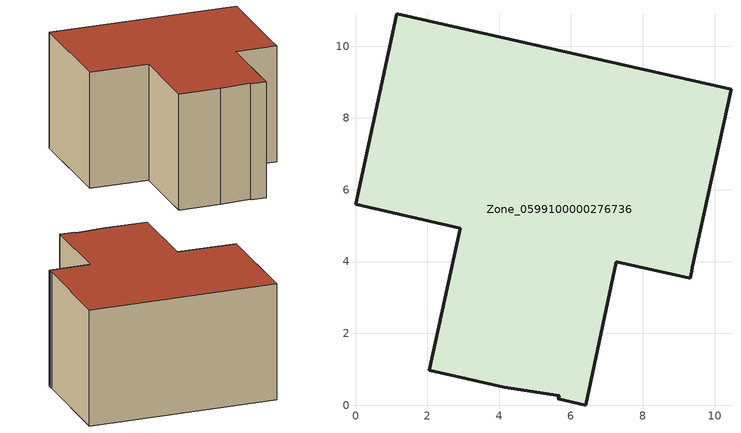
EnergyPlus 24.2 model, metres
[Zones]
Zone_0599100000276736
 floor ground (C_G): 9.37,3.84 9.36,3.73 9.32,3.54 7.27,3.99 6.41,0 5.64,0.17 5.69,0.26 4.14,0.51 2.06,0.97 2.92,4.93 0,5.6 1.15,10.9 10.46,8.8 z0
 wall outside (C_F): 2.92,4.93 2.06,0.97 4.14,0.51 5.69,0.26 5.64,0.17 6.41,0 7.27,3.99 9.32,3.54 9.36,3.73 9.37,3.84 10.46,8.8 1.15,10.9 0,5.6 2.92,4.93 z0:5.98
 roof outside (C_R): 5.64,0.17 6.41,0 7.27,3.99 9.32,3.54 9.36,3.73 9.37,3.84 10.46,8.8 1.15,10.9 0,5.6 2.92,4.93 2.06,0.97 4.14,0.51 5.69,0.26 z5.98
[BUILDING]
Pand.0599100000276736: North Axis=0; Terrain=City; Loads Convergence Tolerance Value=0.04; Temperature Convergence Tolerance Value=0.4; Solar Distribution=FullExterior; Maximum Number of Warmup Days=25; Minimum Number of Warmup Days=1
[Site:Location]
Rotterdam.The.Hague.AP_ZH_NLD Design_Conditions: Latitude=51.96; Longitude=4.45; Time Zone=1; Elevation=-4.5
[SITE:GROUNDTEMPERATURE:BUILDINGSURFACE]
18, 18, 18, 18, 18, 18, 18, 18, 18, 18, 18, 18
[MATERIAL] Thermal Absorptance=0.9; Solar Absorptance=0.7; Visible Absorptance=0.7
Name | Roughness | Thickness | Conductivity | Density | Specific Heat
G.TC.1975-1991 | MediumSmooth | 0.15 | 0.288461 | 540 | 1210
F.TC.1975-1991 | Rough | 0.3 | 0.230769 | 1920 | 840
R.TC.1975-1991 | MediumRough | 0.2 | 0.153846 | 1500 | 1000
[CONSTRUCTION]
C_G: G.TC.1975-1991
C_F: F.TC.1975-1991
C_R: R.TC.1975-1991
[ZONE]
Zone_0599100000276736: Type=1; Multiplier=1; Ceiling Height=Autocalculate; Volume=Autocalculate; Floor Area=autocalculate; Part of Total Floor Area=Yes
[ZONEINFILTRATION:DESIGNFLOWRATE]
Infil_Zone_0599100000276736: Zone or ZoneList or Space or SpaceList=Zone_0599100000276736; Schedule=AlwaysOn; Design Flow Rate Calculation Method=Flow/Area; Flow Rate per Floor Area=0.003; Constant Term Coefficient=1; Temperature Term Coefficient=0; Velocity Term Coefficient=0; Velocity Squared Term Coefficient=0
[HVACTEMPLATE:ZONE:IDEALLOADSAIRSYSTEM]
Zone_0599100000276736: Maximum Heating Supply Air Temperature=50; Minimum Cooling Supply Air Temperature=13; Maximum Heating Supply Air Humidity Ratio=0.0156; Minimum Cooling Supply Air Humidity Ratio=0.0077; Heating Limit=NoLimit; Cooling Limit=NoLimit; Dehumidification Control Type=ConstantSensibleHeatRatio; Cooling Sensible Heat Ratio=0.7; Dehumidification Setpoint=60; Humidification Control Type=None; Humidification Setpoint=30; Outdoor Air Method=None; Outdoor Air Flow Rate per Person=0.00944; Outdoor Air Flow Rate per Zone Floor Area=0; Outdoor Air Flow Rate per Zone=0; Demand Controlled Ventilation Type=None; Outdoor Air Economizer Type=NoEconomizer; Heat Recovery Type=None; Sensible Heat Recovery Effectiveness=0.7; Latent Heat Recovery Effectiveness=0.65
[ZONECONTROL:THERMOSTAT]
ThermostatControl_Zone_0599100000276736: Zone or ZoneList=Zone_0599100000276736; Control Type Schedule=DualSetpointControlType; Control 1=Thermostat_Zone_0599100000276736; Temperature Difference Between Cutout And Setpoint=0
[THERMOSTATSETPOINT:DUALSETPOINT]
Thermostat_Zone_0599100000276736: Heating Setpoint Temperature Schedule=HeatingSetpoint_Zone_0599100000276736; Cooling Setpoint Temperature Schedule=CoolingSetpoint_Zone_0599100000276736
[SCHEDULE:COMPACT]
HeatingSetpoint_Zone_0599100000276736: Through: 12/31, For: AllDays, Until: 24:00, 21
CoolingSetpoint_Zone_0599100000276736: Through: 12/31, For: AllDays, Until: 24:00, 24
DualSetpointControlType: Through: 12/31, For: AllDays, Until: 24:00, 4
AlwaysOn: Through: 12/31, For: AllDays, Until: 24:00, 1
